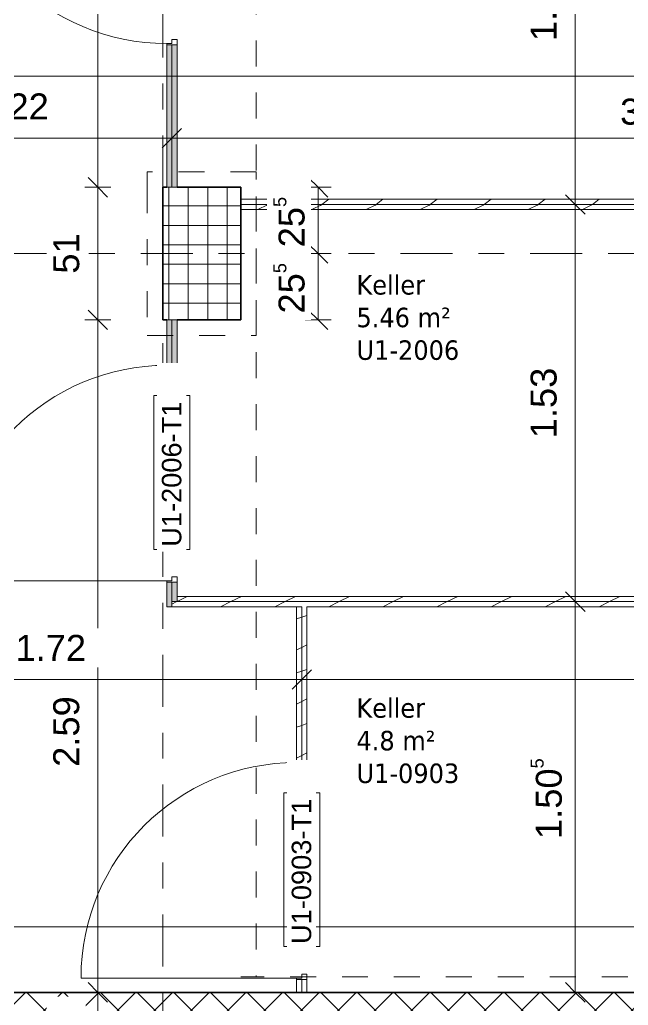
# Model space of a CAD drawing. Header units: metres. Extents: x -86 to 44, y -23 to 39.
# Drawn here: x -31.774 to -29.431, y -2.103 to 1.692 of the extents above; entities that cross this region are included whole.
import ezdxf

# ---------------------------------------------------------------- set-up
doc = ezdxf.new("R2010")
doc.units = ezdxf.units.M
for name, pattern in [('_Rasterlinie_', [0.375, 0.2, -0.05, 0.075, -0.05]), ('_Strichliert - Fein_', [0.15, 0.1, -0.05]), ('Strichpunkt - Fein', [0.2, 0.1, -0.05, 0, -0.05])]:
    doc.linetypes.add(name, pattern=pattern)
for name, color, linetype, lineweight in [('A-____-____-DIMS', 7, 'Continuous', 5), ('A-____-____-DIMS-50', 7, 'Continuous', 5), ('A-AREA-____-IDEN', 7, 'Continuous', 5), ('A-DOOR-____-IDEN', 7, 'Continuous', 5), ('A-DOOR-____-OTLN', 7, 'Continuous', 9), ('A-DOOR-FRAM-MCUT', 7, 'Continuous', 9), ('A-DOOR-OPNG-OTLN', 7, 'Continuous', 9), ('A-FLOR-____-OVHD', 7, 'Strichpunkt - Fein', 9), ('A-WALL-____-MCUT', 7, 'Continuous', 35), ('A-WALL-____-PATT', 7, 'Continuous', 35), ('A-WALL-FNSH-MCUT', 7, 'Continuous', 35), ('S-COLS-____-MCUT', 7, 'Continuous', 35), ('S-COLS-____-OTLN', 7, 'Continuous', 9), ('S-GRID-____-OTLN', 7, 'Continuous', 5)]:
    doc.layers.add(name, color=color, linetype=linetype, lineweight=lineweight)
doc.layers.add('A-DETL-____-OTLN', color=5, linetype='Continuous', lineweight=9, true_color=0x0000ff)
doc.styles.add('Arial_1', font='arial.ttf', dxfattribs={"height": 0.1})
doc.styles.add('Arial_2', font='arial.ttf', dxfattribs={"height": 0.075})
doc.styles.add('Verdana_3', font='verdana.ttf', dxfattribs={"width": 0.9, "height": 0.075})
doc.dimstyles.new('Arial_2_00mm_fein_2', dxfattribs={"dimscale": 0.3048, "dimtxt": 0.102026, "dimasz": 0.246063, "dimexe": 0.164042, "dimexo": 0.0625, "dimgap": 0.123031, "dimtad": 1, "dimrnd": 0.005, "dimzin": 0, "dimdsep": 46, "dimtxsty": 'Arial_1', "dimblk1": 'OBLIQUE', "dimblk2": 'OBLIQUE', "dimsah": 1, "dimcen": 0.09, "dimazin": 0, "dimtfac": 1, "dimtdec": 4, "dimtix": 1, "dimtmove": 0, "dimatfit": 3, "dimfxl": 0.164042, "dimfxlon": 1, "dimtvp": 1, "dimtfill": 1, "dimtolj": 1, "dimtzin": 0, "dimarcsym": 2})
doc.dimstyles.new('SUB_Rohbau_fein', dxfattribs={"dimscale": 0.3048, "dimtxt": 0.102026, "dimasz": 0.246063, "dimexe": 0.164042, "dimexo": 0.0625, "dimgap": 0.123031, "dimtad": 1, "dimdec": 1, "dimlfac": 100, "dimrnd": 0.5, "dimdsep": 46, "dimtxsty": 'Arial_1', "dimblk1": 'OBLIQUE', "dimblk2": 'OBLIQUE', "dimsah": 1, "dimcen": 0.09, "dimazin": 0, "dimtfac": 1, "dimtdec": 4, "dimtix": 1, "dimtmove": 0, "dimatfit": 3, "dimfxl": 0.164042, "dimfxlon": 1, "dimtvp": 1, "dimtfill": 1, "dimtolj": 1, "dimtzin": 0, "dimarcsym": 2})
doc.dimstyles.new('SUB_Rohbau_fein_1', dxfattribs={"dimscale": 0.3048, "dimtxt": 0.102026, "dimasz": 0.246063, "dimexe": 0.164042, "dimexo": 0.0625, "dimgap": 0.123031, "dimtad": 1, "dimrnd": 0.005, "dimzin": 0, "dimdsep": 46, "dimtxsty": 'Arial_1', "dimblk1": 'OBLIQUE', "dimblk2": 'OBLIQUE', "dimsah": 1, "dimcen": 0.09, "dimazin": 0, "dimtfac": 1, "dimtdec": 4, "dimtix": 1, "dimtmove": 0, "dimatfit": 3, "dimfxl": 0.164042, "dimfxlon": 1, "dimtvp": 1, "dimtfill": 1, "dimtolj": 1, "dimtzin": 0, "dimarcsym": 2})
doc.dimstyles.new('SUB_Rohbau_fein_2', dxfattribs={"dimscale": 0.3048, "dimtxt": 0.102026, "dimasz": 0.246063, "dimexe": 0.164042, "dimexo": 0.0625, "dimgap": 0.123031, "dimtad": 1, "dimrnd": 0.005, "dimzin": 0, "dimdsep": 46, "dimtxsty": 'Arial_1', "dimblk1": 'OBLIQUE', "dimblk2": 'OBLIQUE', "dimsah": 1, "dimcen": 0.09, "dimazin": 0, "dimtfac": 1, "dimtdec": 4, "dimtix": 1, "dimtmove": 2, "dimatfit": 3, "dimfxl": 0.164042, "dimfxlon": 1, "dimtvp": 1, "dimtfill": 1, "dimtolj": 1, "dimtzin": 0, "dimarcsym": 2})
doc.dimstyles.new('SUB_Rohbau_fein_8', dxfattribs={"dimscale": 0.3048, "dimtxt": 0.102026, "dimasz": 0.246063, "dimexe": 0.164042, "dimexo": 0.0625, "dimgap": 0.123031, "dimtad": 1, "dimdec": 1, "dimlfac": 100, "dimrnd": 0.5, "dimdsep": 46, "dimtxsty": 'Arial_1', "dimblk1": 'OBLIQUE', "dimblk2": 'OBLIQUE', "dimsah": 1, "dimcen": 0.09, "dimazin": 0, "dimtfac": 1, "dimtdec": 4, "dimtix": 1, "dimtmove": 0, "dimatfit": 3, "dimfxl": 0.164042, "dimfxlon": 1, "dimtvp": 1, "dimtfill": 1, "dimtolj": 1, "dimtzin": 0, "dimarcsym": 2})
doc.dimstyles.new('SUB_Rohbau_fein_9', dxfattribs={"dimscale": 0.3048, "dimtxt": 0.102026, "dimasz": 0.246063, "dimexe": 0.164042, "dimexo": 0.0625, "dimgap": 0.123031, "dimtad": 1, "dimrnd": 0.005, "dimzin": 0, "dimdsep": 46, "dimtxsty": 'Arial_1', "dimblk1": 'OBLIQUE', "dimblk2": 'OBLIQUE', "dimsah": 1, "dimcen": 0.09, "dimazin": 0, "dimtfac": 1, "dimtdec": 4, "dimtix": 1, "dimtmove": 0, "dimatfit": 3, "dimfxl": 0.164042, "dimfxlon": 1, "dimtvp": 1, "dimtfill": 1, "dimtolj": 1, "dimtzin": 0, "dimarcsym": 2})
pattern_1 = [(216.87, (0.0833, 0.20825), (0.624749256, 0.416501116), [0.10412, -0.93712]), (206.565, (0.20825, 0.14578), (-0.20825414, -0.2082493), [0.23283, -0.23283]), (198.435, (0.20825, 0.04165), (-0.41650024, -0.20824584), [0.13171, -0.52684])]

# ---------------------------------------------------------------- blocks, each defined once
blk = doc.blocks.new('TU DF 1 - Rahmenstock - stumpf einschlagend - 800x1900 Kellerabteil-41621819--01_UG_OK_FFB_AF')
at = {"layer": 'A-DOOR-FRAM-MCUT', "color": 253, "true_color": 0x999999}
for p, q in [((-0.415, 0.02), (-0.42, 0.02)), ((-0.42, 0.02), (-0.42, -0.02)), ((-0.415, 0), (-0.415, 0.02)), ((-0.4, 0), (-0.415, 0)), ((-0.4, -0.02), (-0.4, 0)), ((0.415, 0), (0.4, 0)), ((0.4, 0), (0.4, -0.02)), ((0.42, 0.02), (0.415, 0.02)), ((0.415, 0.02), (0.415, 0)), ((0.42, -0.02), (0.42, 0.02)), ((-0.42, -0.02), (-0.4, -0.02)), ((0.4, -0.02), (0.42, -0.02))]:
    blk.add_line(p, q, dxfattribs=at)
at = {"layer": 'A-DOOR-OPNG-OTLN', "color": 253, "true_color": 0x999999}
blk.add_line((0.415, 0.02), (0.415, 0.85), dxfattribs=at)
blk.add_arc((0.415, 0.02), 0.83, 90, 180, dxfattribs=at)
blk = doc.blocks.new('TU DF 1 - Rahmenstock - stumpf einschlagend - 800x1900 Kellerabteil-41621821--01_UG_OK_FFB_AF')
at = {"layer": 'A-DOOR-FRAM-MCUT', "color": 253, "true_color": 0x999999}
for p, q in [((-0.42, 0.02), (-0.4, 0.02)), ((-0.42, -0.02), (-0.42, 0.02)), ((-0.4, 0.02), (-0.4, 0)), ((0.4, 0.02), (0.42, 0.02)), ((0.4, 0), (0.4, 0.02)), ((0.42, 0.02), (0.42, -0.02)), ((-0.415, -0.02), (-0.42, -0.02)), ((-0.415, 0), (-0.415, -0.02)), ((-0.4, 0), (-0.415, 0)), ((0.415, 0), (0.4, 0)), ((0.415, -0.02), (0.415, 0)), ((0.42, -0.02), (0.415, -0.02))]:
    blk.add_line(p, q, dxfattribs=at)
at = {"layer": 'A-DOOR-OPNG-OTLN', "color": 253, "true_color": 0x999999}
blk.add_line((0.415, -0.02), (0.415, -0.85), dxfattribs=at)
blk.add_arc((0.415, -0.02), 0.83, 180, 270, dxfattribs=at)
blk = doc.blocks.new('DIMBLOCK408--01_UG_OK_FFB_AF')
at = {"layer": 'A-____-____-DIMS-50'}
for p, q in [((-32.408, -1.8015), (-32.408, -1.7515)), ((-32.408, -1.8015), (-32.3705, -1.764)), ((-19.938, -1.8015), (-19.938, -1.7515)), ((-19.938, -1.8015), (-19.9005, -1.764)), ((-32.408, -1.8015), (-32.4455, -1.839)), ((-32.408, -1.8015), (-19.938, -1.8015)), ((-32.408, -1.8015), (-32.408, -1.8515)), ((-19.938, -1.8015), (-19.9755, -1.839)), ((-19.938, -1.8015), (-19.938, -1.8515))]:
    blk.add_line(p, q, dxfattribs=at)
at = {"layer": 'A-____-____-DIMS-50', "color": 0, "insert": (-26.3475, -1.6294), "char_height": 0.1, "width": 0.418697, "attachment_point": 1, "line_spacing_factor": 0.941778, "style": 'Arial_1', "bg_fill": 3, "box_fill_scale": 1.25, "bg_fill_color": 256, "bg_fill_true_color": 13158600, "bg_fill_transparency": 0}
blk.add_mtext('12.47', dxfattribs=at)
blk = doc.blocks.new('_Oblique')
at = {"color": 0, "linetype": 'ByBlock', "lineweight": -2}
blk.add_line((-0.5, -0.5), (0.5, 0.5), dxfattribs=at)
blk = doc.blocks.new('DIMBLOCK712--01_UG_OK_FFB_AF')
at = {"layer": 'A-____-____-DIMS-50'}
for p, q in [((-31.473, 3.6166), (-31.5105, 3.6541)), ((-31.473, 3.6166), (-31.523, 3.6166)), ((-31.473, 3.6166), (-31.473, 1.0466)), ((-31.473, 3.6166), (-31.4355, 3.5791)), ((-31.473, 3.6166), (-31.423, 3.6166)), ((-31.473, 1.0466), (-31.5105, 1.0841)), ((-31.473, 1.0466), (-31.523, 1.0466)), ((-31.473, 1.0466), (-31.4355, 1.0091)), ((-31.473, 1.0466), (-31.423, 1.0466))]:
    blk.add_line(p, q, dxfattribs=at)
at = {"layer": 'A-____-____-DIMS-50', "color": 0, "insert": (-31.645, 2.1959), "char_height": 0.1, "width": 0.325653, "attachment_point": 1, "rotation": 90, "line_spacing_factor": 0.941778, "style": 'Arial_1', "bg_fill": 3, "box_fill_scale": 1.25, "bg_fill_color": 256, "bg_fill_true_color": 13158600, "bg_fill_transparency": 0}
blk.add_mtext('2.57', dxfattribs=at)
blk = doc.blocks.new('DIMBLOCK713--01_UG_OK_FFB_AF')
at = {"layer": 'A-____-____-DIMS-50'}
for p, q in [((-31.473, 1.0466), (-31.5105, 1.0841)), ((-31.473, 1.0466), (-31.523, 1.0466)), ((-31.473, 1.0466), (-31.473, 0.5366)), ((-31.473, 1.0466), (-31.4355, 1.0091)), ((-31.473, 1.0466), (-31.423, 1.0466)), ((-31.473, 0.5366), (-31.5105, 0.5741)), ((-31.473, 0.5366), (-31.523, 0.5366)), ((-31.473, 0.5366), (-31.4355, 0.4991)), ((-31.473, 0.5366), (-31.423, 0.5366))]:
    blk.add_line(p, q, dxfattribs=at)
at = {"layer": 'A-____-____-DIMS-50', "color": 0, "insert": (-31.645, 0.714), "char_height": 0.1, "width": 0.186088, "attachment_point": 1, "rotation": 90, "line_spacing_factor": 0.941778, "style": 'Arial_1', "bg_fill": 3, "box_fill_scale": 1.25, "bg_fill_color": 256, "bg_fill_true_color": 13158600, "bg_fill_transparency": 0}
blk.add_mtext('51', dxfattribs=at)
blk = doc.blocks.new('DIMBLOCK714--01_UG_OK_FFB_AF')
at = {"layer": 'A-____-____-DIMS-50'}
for p, q in [((-31.473, 0.5366), (-31.5105, 0.5741)), ((-31.473, 0.5366), (-31.523, 0.5366)), ((-31.473, 0.5366), (-31.473, -2.0534)), ((-31.473, 0.5366), (-31.4355, 0.4991)), ((-31.473, 0.5366), (-31.423, 0.5366)), ((-31.473, -2.0534), (-31.5105, -2.0159)), ((-31.473, -2.0534), (-31.523, -2.0534)), ((-31.473, -2.0534), (-31.4355, -2.0909)), ((-31.473, -2.0534), (-31.423, -2.0534))]:
    blk.add_line(p, q, dxfattribs=at)
at = {"layer": 'A-____-____-DIMS-50', "color": 0, "insert": (-31.645, -1.185), "char_height": 0.1, "width": 0.325653, "attachment_point": 1, "rotation": 90, "line_spacing_factor": 0.941778, "style": 'Arial_1', "bg_fill": 3, "box_fill_scale": 1.25, "bg_fill_color": 256, "bg_fill_true_color": 13158600, "bg_fill_transparency": 0}
blk.add_mtext('2.59', dxfattribs=at)
blk = doc.blocks.new('DIMBLOCK715--01_UG_OK_FFB_AF')
at = {"layer": 'A-____-____-DIMS-50'}
for p, q in [((-31.473, -2.0534), (-31.5105, -2.0159)), ((-31.473, -2.0534), (-31.523, -2.0534)), ((-31.473, -2.0534), (-31.473, -2.3534)), ((-31.473, -2.0534), (-31.4355, -2.0909)), ((-31.473, -2.0534), (-31.423, -2.0534)), ((-31.473, -2.3534), (-31.5105, -2.3159)), ((-31.473, -2.3534), (-31.523, -2.3534)), ((-31.473, -2.3534), (-31.4355, -2.3909)), ((-31.473, -2.3534), (-31.423, -2.3534))]:
    blk.add_line(p, q, dxfattribs=at)
at = {"layer": 'A-____-____-DIMS-50', "color": 0, "insert": (-31.645, -2.281), "char_height": 0.1, "width": 0.186088, "attachment_point": 1, "rotation": 90, "line_spacing_factor": 0.941778, "style": 'Arial_1', "bg_fill": 3, "box_fill_scale": 1.25, "bg_fill_color": 256, "bg_fill_true_color": 13158600, "bg_fill_transparency": 0}
blk.add_mtext('30', dxfattribs=at)
blk = doc.blocks.new('DIMBLOCK742--01_UG_OK_FFB_AF')
at = {"layer": 'A-____-____-DIMS-50'}
for p, q in [((-32.408, 1.4742), (-32.408, 1.5242)), ((-19.938, 1.4742), (-19.938, 1.5242)), ((-32.408, 1.4742), (-32.3705, 1.5117)), ((-19.938, 1.4742), (-19.9005, 1.5117)), ((-32.408, 1.4742), (-32.4455, 1.4367)), ((-32.408, 1.4742), (-19.938, 1.4742)), ((-32.408, 1.4742), (-32.408, 1.4242)), ((-19.938, 1.4742), (-19.9755, 1.4367)), ((-19.938, 1.4742), (-19.938, 1.4242))]:
    blk.add_line(p, q, dxfattribs=at)
at = {"layer": 'A-____-____-DIMS-50', "color": 0, "insert": (-26.3475, 1.6463), "char_height": 0.1, "width": 0.418697, "attachment_point": 1, "line_spacing_factor": 0.941778, "style": 'Arial_1', "bg_fill": 3, "box_fill_scale": 1.25, "bg_fill_color": 256, "bg_fill_true_color": 13158600, "bg_fill_transparency": 0}
blk.add_mtext('12.47', dxfattribs=at)
blk = doc.blocks.new('DIMBLOCK1796--01_UG_OK_FFB_AF')
at = {"layer": 'A-____-____-DIMS-50'}
for p, q in [((-29.6347, 2.5102), (-29.6722, 2.5477)), ((-29.6347, 2.5102), (-29.6847, 2.5102)), ((-29.6347, 2.5102), (-29.6347, 0.9806)), ((-29.6347, 2.5102), (-29.5972, 2.4727)), ((-29.6347, 2.5102), (-29.5847, 2.5102)), ((-29.6347, 0.9806), (-29.6722, 1.0181)), ((-29.6347, 0.9806), (-29.6847, 0.9806)), ((-29.6347, 0.9806), (-29.5972, 0.9431)), ((-29.6347, 0.9806), (-29.5847, 0.9806))]:
    blk.add_line(p, q, dxfattribs=at)
at = {"layer": 'A-____-____-DIMS-50', "color": 0, "insert": (-29.8068, 1.6097), "char_height": 0.1, "width": 0.325653, "attachment_point": 1, "rotation": 90, "line_spacing_factor": 0.941778, "style": 'Arial_1', "bg_fill": 3, "box_fill_scale": 1.25, "bg_fill_color": 256, "bg_fill_true_color": 13158600, "bg_fill_transparency": 0}
blk.add_mtext('1.53', dxfattribs=at)
blk = doc.blocks.new('DIMBLOCK1797--01_UG_OK_FFB_AF')
at = {"layer": 'A-____-____-DIMS-50'}
for p, q in [((-29.6347, 0.9806), (-29.6722, 1.0181)), ((-29.6347, 0.9806), (-29.6847, 0.9806)), ((-29.6347, 0.9806), (-29.6347, -0.5489)), ((-29.6347, 0.9806), (-29.5972, 0.9431)), ((-29.6347, 0.9806), (-29.5847, 0.9806)), ((-29.6347, -0.5489), (-29.6722, -0.5114)), ((-29.6347, -0.5489), (-29.6847, -0.5489)), ((-29.6347, -0.5489), (-29.5972, -0.5864)), ((-29.6347, -0.5489), (-29.5847, -0.5489))]:
    blk.add_line(p, q, dxfattribs=at)
at = {"layer": 'A-____-____-DIMS-50', "color": 0, "insert": (-29.8068, 0.0802), "char_height": 0.1, "width": 0.325653, "attachment_point": 1, "rotation": 90, "line_spacing_factor": 0.941778, "style": 'Arial_1', "bg_fill": 3, "box_fill_scale": 1.25, "bg_fill_color": 256, "bg_fill_true_color": 13158600, "bg_fill_transparency": 0}
blk.add_mtext('1.53', dxfattribs=at)
blk = doc.blocks.new('DIMBLOCK1798--01_UG_OK_FFB_AF')
at = {"layer": 'A-____-____-DIMS-50'}
for p, q in [((-29.6347, -0.5489), (-29.6722, -0.5114)), ((-29.6347, -0.5489), (-29.6847, -0.5489)), ((-29.6347, -0.5489), (-29.6347, -2.0534)), ((-29.6347, -0.5489), (-29.5972, -0.5864)), ((-29.6347, -0.5489), (-29.5847, -0.5489)), ((-29.6347, -2.0534), (-29.6722, -2.0159)), ((-29.6347, -2.0534), (-29.6847, -2.0534)), ((-29.6347, -2.0534), (-29.5972, -2.0909)), ((-29.6347, -2.0534), (-29.5847, -2.0534))]:
    blk.add_line(p, q, dxfattribs=at)
at = {"layer": 'A-____-____-DIMS-50', "color": 0, "insert": (-29.8068, -1.4629), "char_height": 0.1, "width": 0.388091, "attachment_point": 1, "rotation": 90, "line_spacing_factor": 0.941778, "style": 'Arial_1', "bg_fill": 3, "box_fill_scale": 1.25, "bg_fill_color": 256, "bg_fill_true_color": 13158600, "bg_fill_transparency": 0}
blk.add_mtext('1.50\\A2\\H0.5x;\\S5^  ;\\H2x;', dxfattribs=at)
blk = doc.blocks.new('DIMBLOCK1817--01_UG_OK_FFB_AF')
at = {"layer": 'A-____-____-DIMS-50'}
for p, q in [((-32.408, 1.2361), (-32.408, 1.2861)), ((-32.408, 1.2361), (-32.3705, 1.2736)), ((-31.188, 1.2361), (-31.188, 1.2861)), ((-31.188, 1.2361), (-31.1505, 1.2736)), ((-32.408, 1.2361), (-32.4455, 1.1986)), ((-32.408, 1.2361), (-31.188, 1.2361)), ((-32.408, 1.2361), (-32.408, 1.1861)), ((-31.188, 1.2361), (-31.2255, 1.1986)), ((-31.188, 1.2361), (-31.188, 1.1861))]:
    blk.add_line(p, q, dxfattribs=at)
at = {"layer": 'A-____-____-DIMS-50', "color": 0, "insert": (-31.9337, 1.4081), "char_height": 0.1, "width": 0.325653, "attachment_point": 1, "line_spacing_factor": 0.941778, "style": 'Arial_1', "bg_fill": 3, "box_fill_scale": 1.25, "bg_fill_color": 256, "bg_fill_true_color": 13158600, "bg_fill_transparency": 0}
blk.add_mtext('1.22', dxfattribs=at)
blk = doc.blocks.new('DIMBLOCK1818--01_UG_OK_FFB_AF')
at = {"layer": 'A-____-____-DIMS-50'}
for p, q in [((-31.188, 1.2361), (-31.188, 1.2861)), ((-31.188, 1.2361), (-31.1505, 1.2736)), ((-27.413, 1.2361), (-27.413, 1.2861)), ((-27.413, 1.2361), (-27.3755, 1.2736)), ((-31.188, 1.2361), (-31.2255, 1.1986)), ((-31.188, 1.2361), (-27.413, 1.2361)), ((-31.188, 1.2361), (-31.188, 1.1861)), ((-27.413, 1.2361), (-27.4505, 1.1986)), ((-27.413, 1.2361), (-27.413, 1.1861))]:
    blk.add_line(p, q, dxfattribs=at)
at = {"layer": 'A-____-____-DIMS-50', "color": 0, "insert": (-29.4622, 1.4081), "char_height": 0.1, "width": 0.388091, "attachment_point": 1, "line_spacing_factor": 0.941778, "style": 'Arial_1', "bg_fill": 3, "box_fill_scale": 1.25, "bg_fill_color": 256, "bg_fill_true_color": 13158600, "bg_fill_transparency": 0}
blk.add_mtext('3.77\\A2\\H0.5x;\\S5^  ;\\H2x;', dxfattribs=at)
blk = doc.blocks.new('DIMBLOCK1823--01_UG_OK_FFB_AF')
at = {"layer": 'A-____-____-DIMS-50'}
for p, q in [((-32.408, -0.8489), (-32.408, -0.7989)), ((-32.408, -0.8489), (-32.3705, -0.8114)), ((-30.688, -0.8489), (-30.688, -0.7989)), ((-30.688, -0.8489), (-30.6505, -0.8114)), ((-32.408, -0.8489), (-32.4455, -0.8864)), ((-32.408, -0.8489), (-30.688, -0.8489)), ((-32.408, -0.8489), (-32.408, -0.8989)), ((-30.688, -0.8489), (-30.7255, -0.8864)), ((-30.688, -0.8489), (-30.688, -0.8989))]:
    blk.add_line(p, q, dxfattribs=at)
at = {"layer": 'A-____-____-DIMS-50', "color": 0, "insert": (-31.7904, -0.6769), "char_height": 0.1, "width": 0.325653, "attachment_point": 1, "line_spacing_factor": 0.941778, "style": 'Arial_1', "bg_fill": 3, "box_fill_scale": 1.25, "bg_fill_color": 256, "bg_fill_true_color": 13158600, "bg_fill_transparency": 0}
blk.add_mtext('1.72', dxfattribs=at)
blk = doc.blocks.new('DIMBLOCK1824--01_UG_OK_FFB_AF')
at = {"layer": 'A-____-____-DIMS-50'}
for p, q in [((-30.688, -0.8489), (-30.688, -0.7989)), ((-30.688, -0.8489), (-30.6505, -0.8114)), ((-27.413, -0.8489), (-27.413, -0.7989)), ((-27.413, -0.8489), (-27.3755, -0.8114)), ((-30.688, -0.8489), (-30.7255, -0.8864)), ((-30.688, -0.8489), (-27.413, -0.8489)), ((-30.688, -0.8489), (-30.688, -0.8989)), ((-27.413, -0.8489), (-27.4505, -0.8864)), ((-27.413, -0.8489), (-27.413, -0.8989))]:
    blk.add_line(p, q, dxfattribs=at)
at = {"layer": 'A-____-____-DIMS-50', "color": 0, "insert": (-29.2122, -0.6769), "char_height": 0.1, "width": 0.388091, "attachment_point": 1, "line_spacing_factor": 0.941778, "style": 'Arial_1', "bg_fill": 3, "box_fill_scale": 1.25, "bg_fill_color": 256, "bg_fill_true_color": 13158600, "bg_fill_transparency": 0}
blk.add_mtext('3.27\\A2\\H0.5x;\\S5^  ;\\H2x;', dxfattribs=at)
blk = doc.blocks.new('DIMBLOCK2016--01_UG_OK_FFB_AF')
at = {"layer": 'A-____-____-DIMS-50'}
for p, q in [((-30.6253, 1.0466), (-30.6628, 1.0841)), ((-30.6253, 1.0466), (-30.6753, 1.0466)), ((-30.6253, 1.0466), (-30.6253, 0.7916)), ((-30.6253, 1.0466), (-30.5878, 1.0091)), ((-30.6253, 1.0466), (-30.5753, 1.0466)), ((-30.6253, 0.7916), (-30.6628, 0.8291)), ((-30.6253, 0.7916), (-30.6753, 0.7916)), ((-30.6253, 0.7916), (-30.5878, 0.7541)), ((-30.6253, 0.7916), (-30.5753, 0.7916))]:
    blk.add_line(p, q, dxfattribs=at)
at = {"layer": 'A-____-____-DIMS-50', "color": 0, "insert": (-30.7973, 0.8155), "char_height": 0.1, "width": 0.248525, "attachment_point": 1, "rotation": 90, "line_spacing_factor": 0.941778, "style": 'Arial_1', "bg_fill": 3, "box_fill_scale": 1.25, "bg_fill_color": 256, "bg_fill_true_color": 13158600, "bg_fill_transparency": 0}
blk.add_mtext('25\\A2\\H0.5x;\\S5^  ;\\H2x;', dxfattribs=at)
blk = doc.blocks.new('DIMBLOCK2017--01_UG_OK_FFB_AF')
at = {"layer": 'A-____-____-DIMS-50'}
for p, q in [((-30.6253, 0.7916), (-30.6628, 0.8291)), ((-30.6253, 0.7916), (-30.6753, 0.7916)), ((-30.6253, 0.7916), (-30.6253, 0.5366)), ((-30.6253, 0.7916), (-30.5878, 0.7541)), ((-30.6253, 0.7916), (-30.5753, 0.7916)), ((-30.6253, 0.5366), (-30.6628, 0.5741)), ((-30.6253, 0.5366), (-30.6753, 0.5366)), ((-30.6253, 0.5366), (-30.5878, 0.4991)), ((-30.6253, 0.5366), (-30.5753, 0.5366))]:
    blk.add_line(p, q, dxfattribs=at)
at = {"layer": 'A-____-____-DIMS-50', "color": 0, "insert": (-30.7973, 0.5605), "char_height": 0.1, "width": 0.248525, "attachment_point": 1, "rotation": 90, "line_spacing_factor": 0.941778, "style": 'Arial_1', "bg_fill": 3, "box_fill_scale": 1.25, "bg_fill_color": 256, "bg_fill_true_color": 13158600, "bg_fill_transparency": 0}
blk.add_mtext('25\\A2\\H0.5x;\\S5^  ;\\H2x;', dxfattribs=at)

msp = doc.modelspace()

# ---------------------------------------------------------------- hatches: boundary and pattern name
at = {"layer": 'A-WALL-____-PATT', "lineweight": 9, "true_color": 0xc3b7ad}
h = msp.add_hatch(dxfattribs=at)
h.set_pattern_fill('FP_4', color=9, style=0, pattern_type=2)
h.set_pattern_definition(pattern_1)
h.paths.add_polyline_path([(-31.208, -0.5689), (-31.188, -0.5689), (-31.188, -0.4739), (-31.208, -0.4739), (-31.208, -0.5489)])
h.paths.add_polyline_path([(-31.188, 0.3661), (-31.188, 0.5366), (-31.208, 0.5366), (-31.208, 0.3661)])
h.paths.add_polyline_path([(-31.188, 1.0466), (-31.188, 1.5952), (-31.208, 1.5952), (-31.208, 1.0466)])
h.paths.add_polyline_path([(-31.188, 2.4352), (-31.188, 2.5852), (-31.208, 2.5852), (-31.208, 2.4352)])
h.paths.add_polyline_path([(-31.208, 3.4252), (-31.188, 3.4252), (-31.188, 3.6166), (-31.208, 3.6166), (-31.208, 3.4881)])
h.paths.add_polyline_path([(-31.188, 4.1266), (-31.188, 4.6543), (-31.208, 4.6543), (-31.208, 4.1266)])
h.paths.add_polyline_path([(-31.208, 5.4943), (-31.188, 5.4943), (-31.188, 5.6443), (-31.208, 5.6443), (-31.208, 5.5693)])
h.paths.add_polyline_path([(-31.188, 6.4843), (-31.188, 7.7134), (-31.208, 7.7134), (-31.208, 6.4843)])
h.paths.add_polyline_path([(-31.208, 8.5534), (-31.188, 8.5534), (-31.188, 8.7034), (-31.208, 8.7034), (-31.208, 8.6284)])
h.paths.add_polyline_path([(-31.208, 9.5434), (-31.188, 9.5434), (-31.188, 9.9766), (-31.208, 9.9766), (-31.208, 9.8946)])
h.paths.add_polyline_path([(-31.188, 10.4866), (-31.188, 10.7725), (-31.208, 10.7725), (-31.208, 10.4866)])
h.paths.add_polyline_path([(-31.188, 11.6125), (-31.188, 11.7575), (-31.208, 11.7575), (-31.208, 11.6125)])
h.paths.add_polyline_path([(-31.188, 12.5975), (-31.188, 13.0566), (-31.208, 13.0566), (-31.208, 12.5975)])
h.paths.add_polyline_path([(-31.188, 13.5666), (-31.188, 13.8416), (-31.208, 13.8416), (-31.208, 13.5666)])
h.paths.add_polyline_path([(-31.188, 14.6816), (-31.188, 14.7516), (-31.208, 14.7516), (-31.208, 14.6816)])
h = msp.add_hatch(dxfattribs=at)
h.set_pattern_fill('FP_4', color=9, style=0, pattern_type=2)
h.set_pattern_definition(pattern_1)
h.paths.add_polyline_path([(-31.188, -0.5489), (-31.168, -0.5489), (-31.168, -0.4739), (-31.188, -0.4739), (-31.188, -0.5481)])
h.paths.add_polyline_path([(-31.188, 0.3661), (-31.168, 0.3661), (-31.168, 0.5366), (-31.188, 0.5366)])
h.paths.add_polyline_path([(-31.168, 1.0466), (-31.168, 1.5952), (-31.188, 1.5952), (-31.188, 1.0466)])
h.paths.add_polyline_path([(-31.168, 2.4352), (-31.168, 2.5852), (-31.188, 2.5852), (-31.188, 2.4352)])
h.paths.add_polyline_path([(-31.188, 3.4252), (-31.168, 3.4252), (-31.168, 3.6166), (-31.188, 3.6166)])
h.paths.add_polyline_path([(-31.188, 4.1266), (-31.168, 4.1266), (-31.168, 4.6543), (-31.188, 4.6543), (-31.188, 4.16)])
h.paths.add_polyline_path([(-31.168, 5.4943), (-31.168, 5.6443), (-31.188, 5.6443), (-31.188, 5.4943)])
h.paths.add_polyline_path([(-31.188, 6.4843), (-31.168, 6.4843), (-31.168, 7.0788), (-31.188, 7.0788)])
h.paths.add_polyline_path([(-31.188, 7.1188), (-31.168, 7.1188), (-31.168, 7.7134), (-31.188, 7.7134)])
h.paths.add_polyline_path([(-31.168, 8.5534), (-31.168, 8.7034), (-31.188, 8.7034), (-31.188, 8.5534)])
h.paths.add_polyline_path([(-31.188, 9.5434), (-31.168, 9.5434), (-31.168, 9.9766), (-31.188, 9.9766), (-31.188, 9.8946)])
h.paths.add_polyline_path([(-31.168, 10.4866), (-31.168, 10.7725), (-31.188, 10.7725), (-31.188, 10.4866)])
h.paths.add_polyline_path([(-31.188, 11.6125), (-31.168, 11.6125), (-31.168, 11.7575), (-31.188, 11.7575), (-31.188, 11.6675)])
h.paths.add_polyline_path([(-31.168, 12.5975), (-31.168, 13.0566), (-31.188, 13.0566), (-31.188, 12.5975), (-31.1694, 12.5975)])
h.paths.add_polyline_path([(-31.168, 13.5666), (-31.168, 13.8416), (-31.188, 13.8416), (-31.188, 13.5666)])
h.paths.add_polyline_path([(-31.188, 14.6816), (-31.168, 14.6816), (-31.168, 14.7316), (-31.188, 14.7316)])
h = msp.add_hatch(dxfattribs=at)
h.set_pattern_fill('FP_4', color=9, style=0, pattern_type=2)
h.set_pattern_definition(pattern_1)
h.paths.add_polyline_path([(-25.0335, 0.9806), (-23.448, 0.9806), (-23.448, 1.0006), (-27.393, 1.0006), (-27.393, 0.9806), (-26.0003, 0.9806)])
h.paths.add_polyline_path([(-30.923, 0.9806), (-27.433, 0.9806), (-27.433, 1.0006), (-30.923, 1.0006)])
h = msp.add_hatch(dxfattribs=at)
h.set_pattern_fill('FP_4', color=9, style=0, pattern_type=2)
h.set_pattern_definition(pattern_1)
h.paths.add_polyline_path([(-28.7371, 0.9606), (-27.433, 0.9606), (-27.433, 0.9806), (-30.923, 0.9806), (-30.923, 0.9606), (-28.9128, 0.9606)])
h.paths.add_polyline_path([(-23.448, 0.9606), (-23.448, 0.9806), (-27.393, 0.9806), (-27.393, 0.9606), (-25.0335, 0.9606)])
h = msp.add_hatch(dxfattribs=at)
h.set_pattern_fill('FP_4', color=9, style=0, pattern_type=2)
h.set_pattern_definition(pattern_1)
h.paths.add_polyline_path([(-27.433, -0.5489), (-27.433, -0.5289), (-31.168, -0.5289), (-31.168, -0.5489), (-29.0798, -0.5489)])
h.paths.add_polyline_path([(-23.448, -0.5489), (-23.448, -0.5289), (-27.393, -0.5289), (-27.393, -0.5489), (-25.0335, -0.5489)])
h = msp.add_hatch(dxfattribs=at)
h.set_pattern_fill('FP_4', color=9, style=0, pattern_type=2)
h.set_pattern_definition(pattern_1)
h.paths.add_polyline_path([(-31.188, -0.5689), (-27.433, -0.5689), (-27.433, -0.5489), (-31.188, -0.5489)])
h.paths.add_polyline_path([(-23.448, -0.5689), (-23.448, -0.5489), (-27.393, -0.5489), (-27.393, -0.5689), (-25.0335, -0.5689)])
h = msp.add_hatch(dxfattribs=at)
h.set_pattern_fill('FP_4', color=9, style=0, pattern_type=2)
h.set_pattern_definition(pattern_1)
h.paths.add_polyline_path([(-30.688, -2.0534), (-30.688, -2.0034), (-30.708, -2.0034), (-30.708, -2.0534)])
h.paths.add_polyline_path([(-30.708, -1.1634), (-30.688, -1.1634), (-30.688, -0.5689), (-30.708, -0.5689), (-30.708, -0.6576)])
h = msp.add_hatch(dxfattribs=at)
h.set_pattern_fill('FP_4', color=9, style=0, pattern_type=2)
h.set_pattern_definition(pattern_1)
h.paths.add_polyline_path([(-30.668, -2.0534), (-30.668, -2.0034), (-30.688, -2.0034), (-30.688, -2.0534)])
h.paths.add_polyline_path([(-30.688, -1.1634), (-30.668, -1.1634), (-30.668, -0.5689), (-30.688, -0.5689), (-30.688, -0.6412)])
at = {"layer": 'A-WALL-____-PATT', "lineweight": 9}
h = msp.add_hatch(dxfattribs=at)
h.set_pattern_fill('FP_1', color=256, style=0, pattern_type=2)
h.set_pattern_definition([(45, (0, 0), (-0.07071068, 0.07071068), []), (135, (0, 0), (-0.07071068, -0.07071068), [])])
h.paths.add_polyline_path([(-25.0335, -2.3534), (-19.538, -2.3534), (-19.538, -2.0534), (-32.408, -2.0534), (-32.408, -2.3534), (-29.0798, -2.3534)])
at = {"layer": 'S-COLS-____-OTLN'}
h = msp.add_hatch(dxfattribs=at)
h.set_pattern_fill('FP_2', color=256, style=0, pattern_type=2)
h.set_pattern_definition([(0, (0, 0), (0, 0.075), []), (90, (0, 0), (-0.075, 5e-18), [])])
h.paths.add_polyline_path([(-31.1029, 0.5366), (-30.923, 0.5366), (-30.923, 1.0466), (-31.223, 1.0466), (-31.223, 0.5366), (-31.168, 0.5366)])

# ---------------------------------------------------------------- linework, layer by layer
at = {"layer": 'A-DETL-____-OTLN', "color": 8, "linetype": '_Strichliert - Fein_', "true_color": 0x808080}
msp.add_line((-31.283, 1.0466), (-31.283, 1.1066), dxfattribs=at)
at = {"layer": 'A-DOOR-____-IDEN', "flags": 128}
msp.add_lwpolyline([(-31.2576, -0.3476), (-31.2576, 0.2444), (-31.1186, 0.2444), (-31.1186, -0.3476)], close=True, dxfattribs=at)
at = {"layer": 'A-FLOR-____-OVHD'}
for p, q in [((-30.863, 22.0116), (-30.863, -1.9934)), ((-30.863, 1.1066), (-31.283, 1.1066)), ((-30.863, 0.4766), (-30.863, 1.1066)), ((-31.283, 1.0466), (-31.283, 0.4766)), ((-31.283, 0.4766), (-30.863, 0.4766)), ((-27.433, -1.9934), (-30.923, -1.9934))]:
    msp.add_line(p, q, dxfattribs=at)
at = {"layer": 'A-WALL-____-MCUT', "color": 253, "lineweight": 9, "true_color": 0x999999}
for p, q in [((-31.188, 1.0466), (-31.188, 1.5952)), ((-31.208, 1.0466), (-31.168, 1.0466)), ((-23.448, 0.9806), (-30.923, 0.9806)), ((-31.168, 0.5366), (-31.208, 0.5366)), ((-31.188, 0.3661), (-31.188, 0.5366)), ((-31.188, -0.5689), (-31.188, -0.4739)), ((-31.168, -0.5289), (-31.168, -0.5489)), ((-23.448, -0.5489), (-31.188, -0.5489)), ((-30.688, -0.5689), (-30.708, -0.5689)), ((-30.688, -1.1634), (-30.688, -0.5689)), ((-30.688, -2.0534), (-30.688, -2.0034))]:
    msp.add_line(p, q, dxfattribs=at)
at = {"layer": 'A-WALL-____-MCUT'}
for p, q in [((-30.668, -2.0534), (-32.408, -2.0534)), ((-19.938, -2.0534), (-30.668, -2.0534))]:
    msp.add_line(p, q, dxfattribs=at)
at = {"layer": 'A-WALL-FNSH-MCUT', "color": 253, "lineweight": 9, "true_color": 0x999999}
for p, q in [((-31.208, 1.5952), (-31.208, 1.0466)), ((-31.168, 1.5952), (-31.208, 1.5952)), ((-31.168, 1.0466), (-31.168, 1.5952)), ((-23.448, 1.0006), (-30.923, 1.0006)), ((-30.923, 1.0006), (-30.923, 0.9606)), ((-30.923, 0.9606), (-23.448, 0.9606)), ((-31.208, 0.5366), (-31.208, 0.3661)), ((-31.168, 0.3661), (-31.168, 0.5366)), ((-31.208, 0.3661), (-31.168, 0.3661)), ((-31.208, -0.4739), (-31.208, -0.5689)), ((-31.168, -0.4739), (-31.208, -0.4739)), ((-31.168, -0.5289), (-31.168, -0.4739)), ((-23.448, -0.5289), (-31.168, -0.5289)), ((-31.208, -0.5689), (-30.708, -0.5689)), ((-30.708, -0.5689), (-30.708, -1.1634)), ((-30.668, -0.5689), (-23.448, -0.5689)), ((-30.668, -1.1634), (-30.668, -0.5689)), ((-30.708, -1.1634), (-30.668, -1.1634)), ((-30.708, -2.0034), (-30.708, -2.0534)), ((-30.668, -2.0034), (-30.708, -2.0034)), ((-30.668, -2.0534), (-30.668, -2.0034))]:
    msp.add_line(p, q, dxfattribs=at)
at = {"layer": 'S-COLS-____-MCUT'}
for p, q in [((-31.208, 1.0466), (-31.223, 1.0466)), ((-31.223, 1.0466), (-31.223, 0.5366)), ((-30.923, 1.0466), (-31.168, 1.0466)), ((-30.923, 0.5366), (-30.923, 1.0466)), ((-31.223, 0.5366), (-31.208, 0.5366)), ((-31.168, 0.5366), (-30.923, 0.5366))]:
    msp.add_line(p, q, dxfattribs=at)
at = {"layer": 'S-COLS-____-OTLN'}
for p, q in [((-31.188, 1.0466), (-31.208, 1.0466)), ((-31.168, 1.0466), (-31.188, 1.0466)), ((-31.208, 0.5366), (-31.188, 0.5366)), ((-31.188, 0.5366), (-31.168, 0.5366))]:
    msp.add_line(p, q, dxfattribs=at)
at = {"layer": 'S-GRID-____-OTLN', "color": 8, "linetype": '_Rasterlinie_', "true_color": 0x808080}
for p, q in [((-31.223, -3.9534), (-31.223, 34.9016)), ((-34.308, 0.7916), (27.9515, 0.7916))]:
    msp.add_line(p, q, dxfattribs=at)

# ---------------------------------------------------------------- block references
at = {"layer": 'A-DOOR-____-OTLN', "color": 253, "true_color": 0x999999}
for name, p, rotation in [('TU DF 1 - Rahmenstock - stumpf einschlagend - 800x1900 Kellerabteil-41621819--01_UG_OK_FFB_AF', (-31.188, 2.0152), 90.00000000000007), ('TU DF 1 - Rahmenstock - stumpf einschlagend - 800x1900 Kellerabteil-41621821--01_UG_OK_FFB_AF', (-31.188, -0.0539), 270.0000000000001), ('TU DF 1 - Rahmenstock - stumpf einschlagend - 800x1900 Kellerabteil-41621821--01_UG_OK_FFB_AF', (-30.688, -1.5834), 270.0000000000001)]:
    msp.add_blockref(name, p, dxfattribs=dict(at, rotation=rotation))

# ---------------------------------------------------------------- texts
at = {"layer": 'A-AREA-____-IDEN', "color": 8, "true_color": 0x808080, "char_height": 0.075, "attachment_point": 1, "style": 'Verdana_3'}
for s, insert, width in [('Keller', (-30.4774, 0.7087), 0.331899), ('5.46 m²', (-30.4774, 0.583), 0.472595), ('U1-2006', (-30.4774, 0.4573), 0.497848), ('Keller', (-30.4774, -0.9209), 0.331899), ('4.8 m²', (-30.4774, -1.0465), 0.400443), ('U1-0903', (-30.4774, -1.1722), 0.497848)]:
    msp.add_mtext(s, dxfattribs=dict(at, insert=insert, width=width))

# ---------------------------------------------------------------- next in the draw order: texts
at = {"layer": 'A-DOOR-____-IDEN', "insert": (-31.2267, -0.3376), "char_height": 0.075, "width": 0.689451, "attachment_point": 1, "rotation": 90, "style": 'Arial_2', "bg_fill": 3, "box_fill_scale": 1.25, "bg_fill_color": 256, "bg_fill_true_color": 13158600, "bg_fill_transparency": 0}
msp.add_mtext('U1-2006-T1', dxfattribs=at)

# ---------------------------------------------------------------- next in the draw order: dimensions: what is measured, and where the dimension line sits
at = {"layer": 'A-____-____-DIMS'}
dim = msp.add_linear_dim(base=(-31.473, 1.0466), p1=(-31.423, 3.6166), p2=(-31.423, 1.0466), angle=90, dimstyle='SUB_Rohbau_fein_1', override={"dimpost": '<>', "dimfxl": 2.57}, dxfattribs=at)
dim.commit()
dim.dimension.update_dxf_attribs({"geometry": 'DIMBLOCK712--01_UG_OK_FFB_AF', "text_midpoint": (-31.5616, 2.3316)})
dim = msp.add_linear_dim(base=(-30.6253, 0.7916), p1=(-30.6753, 1.0466), p2=(-30.5753, 0.7916), angle=90, text='\\A1;25\\Q;{\\A1;{\\H0.5x;\\S5^ ;}}', dimstyle='SUB_Rohbau_fein_8', override={"dimpost": '<>', "dimfxl": 0.273907}, dxfattribs=at)
dim.commit()
dim.dimension.update_dxf_attribs({"geometry": 'DIMBLOCK2016--01_UG_OK_FFB_AF', "text_midpoint": (-30.7139, 0.9191)})
dim = msp.add_linear_dim(base=(-19.938, -1.8015), p1=(-32.408, -1.7515), p2=(-19.938, -1.7515), dimstyle='Arial_2_00mm_fein_2', override={"dimpost": '<>', "dimfxl": 12.47}, dxfattribs=at)
dim.commit()
dim.dimension.update_dxf_attribs({"geometry": 'DIMBLOCK408--01_UG_OK_FFB_AF', "text_midpoint": (-26.173, -1.7137)})

# ---------------------------------------------------------------- next in the draw order: linework, layer by layer
at = {"layer": 'A-DOOR-____-IDEN', "flags": 128}
msp.add_lwpolyline([(-30.7576, -1.8771), (-30.7576, -1.2851), (-30.6186, -1.2851), (-30.6186, -1.8771)], close=True, dxfattribs=at)

# ---------------------------------------------------------------- next in the draw order: dimensions: what is measured, and where the dimension line sits
at = {"layer": 'A-____-____-DIMS'}
dim = msp.add_linear_dim(base=(-19.938, 1.4742), p1=(-32.408, 1.5242), p2=(-19.938, 1.5242), dimstyle='SUB_Rohbau_fein_1', override={"dimpost": '<>', "dimfxl": 12.47}, dxfattribs=at)
dim.commit()
dim.dimension.update_dxf_attribs({"geometry": 'DIMBLOCK742--01_UG_OK_FFB_AF', "text_midpoint": (-26.173, 1.5619)})
dim = msp.add_linear_dim(base=(-31.473, 0.5366), p1=(-31.423, 1.0466), p2=(-31.423, 0.5366), angle=90, dimstyle='SUB_Rohbau_fein', override={"dimpost": '<>', "dimfxl": 0.51}, dxfattribs=at)
dim.commit()
dim.dimension.update_dxf_attribs({"geometry": 'DIMBLOCK713--01_UG_OK_FFB_AF', "text_midpoint": (-31.5616, 0.7916)})
dim = msp.add_linear_dim(base=(-30.6253, 0.5366), p1=(-30.5753, 0.7916), p2=(-30.6753, 0.5366), angle=90, text='\\A1;25\\Q;{\\A1;{\\H0.5x;\\S5^ ;}}', dimstyle='SUB_Rohbau_fein_8', override={"dimpost": '<>', "dimfxl": 0.273907}, dxfattribs=at)
dim.commit()
dim.dimension.update_dxf_attribs({"geometry": 'DIMBLOCK2017--01_UG_OK_FFB_AF', "text_midpoint": (-30.7139, 0.6641)})

# ---------------------------------------------------------------- next in the draw order: texts
at = {"layer": 'A-DOOR-____-IDEN', "insert": (-30.7267, -1.8671), "char_height": 0.075, "width": 0.689451, "attachment_point": 1, "rotation": 90, "style": 'Arial_2', "bg_fill": 3, "box_fill_scale": 1.25, "bg_fill_color": 256, "bg_fill_true_color": 13158600, "bg_fill_transparency": 0}
msp.add_mtext('U1-0903-T1', dxfattribs=at)

# ---------------------------------------------------------------- next in the draw order: dimensions: what is measured, and where the dimension line sits
at = {"layer": 'A-____-____-DIMS'}
dim = msp.add_linear_dim(base=(-29.6347, 0.9806), p1=(-29.5847, 2.5102), p2=(-29.5847, 0.9806), angle=90, dimstyle='SUB_Rohbau_fein_9', override={"dimpost": '<>', "dimfxl": 1.529546}, dxfattribs=at)
dim.commit()
dim.dimension.update_dxf_attribs({"geometry": 'DIMBLOCK1796--01_UG_OK_FFB_AF', "text_midpoint": (-29.7233, 1.7454)})
dim = msp.add_linear_dim(base=(-31.188, 1.2361), p1=(-32.408, 1.2861), p2=(-31.188, 1.2861), dimstyle='SUB_Rohbau_fein_9', override={"dimpost": '<>', "dimfxl": 1.22}, dxfattribs=at)
dim.commit()
dim.dimension.update_dxf_attribs({"geometry": 'DIMBLOCK1817--01_UG_OK_FFB_AF', "text_midpoint": (-31.798, 1.3238)})
dim = msp.add_linear_dim(base=(-31.473, -2.0534), p1=(-31.423, 0.5366), p2=(-31.423, -2.0534), angle=90, dimstyle='SUB_Rohbau_fein_2', override={"dimpost": '<>', "dimfxl": 2.59}, dxfattribs=at)
dim.commit()
dim.dimension.update_dxf_attribs({"geometry": 'DIMBLOCK714--01_UG_OK_FFB_AF', "text_midpoint": (-31.5784, -1.0222), "dimtype": 160, "text_rotation": 90})

# ---------------------------------------------------------------- next in the draw order: dimensions: what is measured, and where the dimension line sits
dim = msp.add_linear_dim(base=(-27.413, 1.2361), p1=(-31.188, 1.2861), p2=(-27.413, 1.2861), text='\\A1;3.77\\Q;{\\A1;{\\H0.5x;\\S5^ ;}}', dimstyle='SUB_Rohbau_fein_9', override={"dimpost": '<>', "dimfxl": 3.775}, dxfattribs=at)
dim.commit()
dim.dimension.update_dxf_attribs({"geometry": 'DIMBLOCK1818--01_UG_OK_FFB_AF', "text_midpoint": (-29.3005, 1.3247)})
for base, p1, p2, dimstyle, override, picture, middle in [((-29.6347, -0.5489), (-29.5847, 0.9806), (-29.5847, -0.5489), 'SUB_Rohbau_fein_9', {"dimpost": '<>', "dimfxl": 1.529546}, 'DIMBLOCK1797--01_UG_OK_FFB_AF', (-29.7233, 0.2159)), ((-31.473, -2.3534), (-31.423, -2.0534), (-31.423, -2.3534), 'SUB_Rohbau_fein', {"dimpost": '<>', "dimfxl": 0.3}, 'DIMBLOCK715--01_UG_OK_FFB_AF', (-31.5616, -2.2034))]:
    dim = msp.add_linear_dim(base=base, p1=p1, p2=p2, angle=90, dimstyle=dimstyle, override=override, dxfattribs=at)
    dim.commit()
    dim.dimension.update_dxf_attribs({"geometry": picture, "text_midpoint": middle})
dim = msp.add_linear_dim(base=(-30.688, -0.8489), p1=(-32.408, -0.7989), p2=(-30.688, -0.7989), dimstyle='SUB_Rohbau_fein_2', override={"dimpost": '<>', "dimfxl": 1.72}, dxfattribs=at)
dim.commit()
dim.dimension.update_dxf_attribs({"geometry": 'DIMBLOCK1823--01_UG_OK_FFB_AF', "text_midpoint": (-31.6276, -0.7435), "dimtype": 160})

# ---------------------------------------------------------------- next in the draw order: dimensions: what is measured, and where the dimension line sits
dim = msp.add_linear_dim(base=(-29.6347, -2.0534), p1=(-29.5847, -0.5489), p2=(-29.5847, -2.0534), angle=90, text='\\A1;1.50\\Q;{\\A1;{\\H0.5x;\\S5^ ;}}', dimstyle='SUB_Rohbau_fein_9', override={"dimpost": '<>', "dimfxl": 1.504546}, dxfattribs=at)
dim.commit()
dim.dimension.update_dxf_attribs({"geometry": 'DIMBLOCK1798--01_UG_OK_FFB_AF', "text_midpoint": (-29.7233, -1.3012)})

# ---------------------------------------------------------------- next in the draw order: dimensions: what is measured, and where the dimension line sits
dim = msp.add_linear_dim(base=(-27.413, -0.8489), p1=(-30.688, -0.7989), p2=(-27.413, -0.7989), text='\\A1;3.27\\Q;{\\A1;{\\H0.5x;\\S5^ ;}}', dimstyle='SUB_Rohbau_fein_9', override={"dimpost": '<>', "dimfxl": 3.275}, dxfattribs=at)
dim.commit()
dim.dimension.update_dxf_attribs({"geometry": 'DIMBLOCK1824--01_UG_OK_FFB_AF', "text_midpoint": (-29.0505, -0.7603)})

doc.saveas('drawing.dxf')
